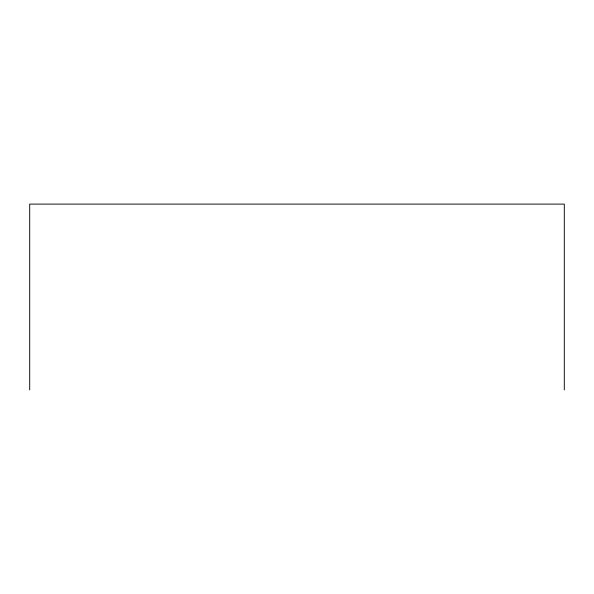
<?xml version="1.0" encoding="UTF-8"?>
<svg xmlns="http://www.w3.org/2000/svg" width="594" height="594" viewBox="0 0 594 594"><rect width="100%" height="100%" fill="white"/><g stroke="black" fill="none" stroke-linecap="round" stroke-linejoin="round"><path stroke-width="0.89" d="M564.3 389.894L564.3 204.106L29.7 204.106L29.7 389.894"/></g></svg>
